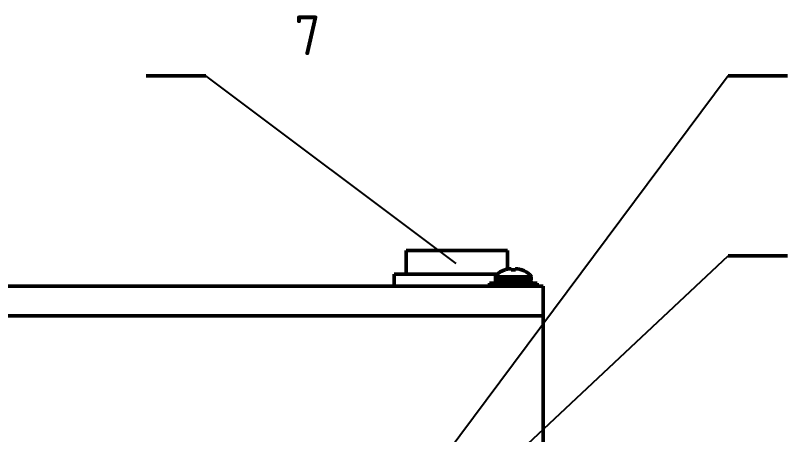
# Model space of a CAD drawing. Header units: inches. Extents: x -1846 to 3013, y 0 to 1997.
# Drawn here: x 417.5 to 612.1, y 1891.5 to 1997.3 of the extents above; entities that cross this region are included whole.
import ezdxf

# ---------------------------------------------------------------- set-up
doc = ezdxf.new("R2010")
doc.units = ezdxf.units.IN
doc.layers.add('Basic', color=7, linetype='Continuous', lineweight=50)
doc.layers.add('Thin', color=3, linetype='Continuous', lineweight=25)
doc.styles.add('Annotative', font='')
doc.styles.get('Annotative').set_extended_font_data('TCVN 7284', italic=True)

msp = doc.modelspace()

# ---------------------------------------------------------------- linework, layer by layer
at = {"layer": 'Basic'}
for p, q in [((465.47, 1982.01), (450.47, 1982.01)), ((612.12, 1982.01), (597.12, 1982.01)), ((515.99, 1937.97), (515.99, 1931.97)), ((515.99, 1937.97), (541.49, 1937.97)), ((541.49, 1937.97), (541.49, 1933.26)), ((612.12, 1936.65), (597.12, 1936.65)), ((540.84, 1933.09), (540.91, 1933.09)), ((542.4, 1933.34), (542.42, 1933.09)), ((542.42, 1933.09), (543.55, 1933.09)), ((543.55, 1933.09), (543.57, 1933.34)), ((545.06, 1933.09), (545.13, 1933.09)), ((512.99, 1931.97), (512.99, 1928.97)), ((512.99, 1931.97), (538.89, 1931.97)), ((538.49, 1931.31), (538.49, 1930.39)), ((538.49, 1931.31), (547.49, 1931.31)), ((547.49, 1930.39), (547.49, 1931.31)), ((260.99, 1928.97), (550.49, 1928.97)), ((536.99, 1929.72), (536.99, 1928.97)), ((536.99, 1929.72), (548.99, 1929.72)), ((538.49, 1930.39), (547.49, 1930.39)), ((548.99, 1928.97), (548.99, 1929.72)), ((550.49, 1928.97), (550.49, 1921.47)), ((550.49, 1921.47), (260.99, 1921.47)), ((550.49, 1861.47), (550.49, 1921.47))]:
    msp.add_line(p, q, dxfattribs=at)
for centre, radius, start, end in [((542.99, 1927.13), 6.34, 109.825, 132.4927), ((542.98, 1927.08), 6.36, 100.1662, 109.027), ((542.61, 1928.02), 5.37, 93.964, 97.9842), ((542.06, 1932.33), 1.07, 71.7311, 80.5485), ((543.91, 1932.33), 1.07, 99.4515, 108.2689), ((543.36, 1928.02), 5.37, 82.0158, 86.036), ((542.99, 1927.08), 6.36, 70.973, 79.8338), ((542.99, 1927.13), 6.34, 47.5073, 70.175), ((539.16, 1931.31), 0.675, 132.4927, 180), ((546.81, 1931.31), 0.675, 0, 47.5073), ((539.16, 1930.39), 0.675, 180, 270), ((546.81, 1930.39), 0.675, 270, 0)]:
    msp.add_arc(centre, radius, start, end, dxfattribs=at)
at = {"layer": 'Thin'}
for p, q in [((528.57, 1934.7), (465.47, 1982.01)), ((597.12, 1982.01), (491.8, 1840.66)), ((482.37, 1828.9), (597.12, 1936.65))]:
    msp.add_line(p, q, dxfattribs=at)

# ---------------------------------------------------------------- texts
at = {"layer": 'Basic', "insert": (449.89, 1997.29), "char_height": 10, "width": 82.5, "attachment_point": 1, "style": 'Annotative'}
msp.add_mtext('\\pxqc;{\\fTCVN 7284|b0|i0|c0|p34;7\\P}', dxfattribs=at)

doc.saveas('drawing.dxf')
